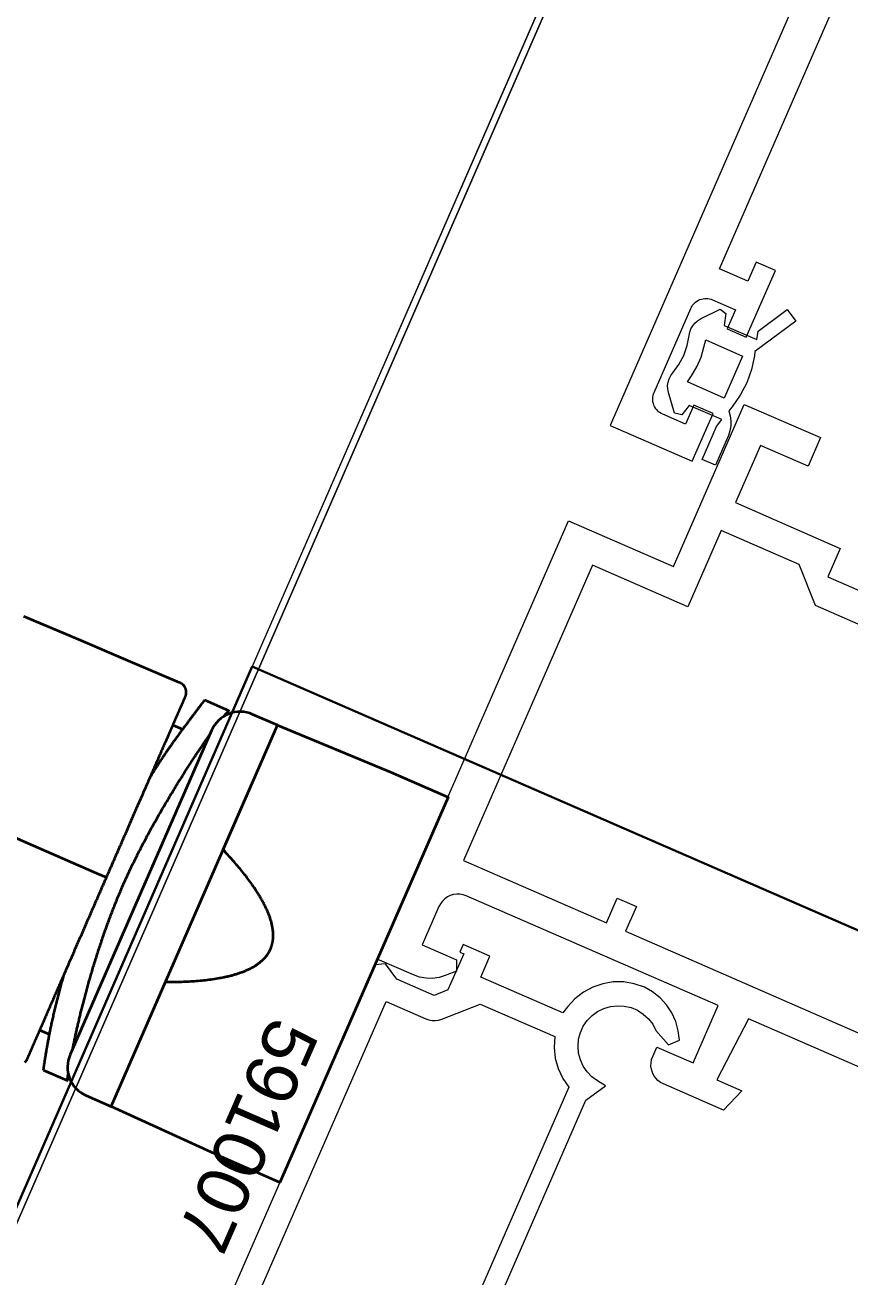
# Model space of a CAD drawing. Header units: millimetres. Extents: x -37281 to 954596, y -59787 to 956680.
# Drawn here: x 868788.5 to 868828.2, y -17242.3 to -17182.1 of the extents above; entities that cross this region are included whole.
import ezdxf

# ---------------------------------------------------------------- set-up
doc = ezdxf.new("R2010")
doc.units = ezdxf.units.MM
doc.header["$MEASUREMENT"] = 0
doc.linetypes.add('Dot & Dashed', pattern=[670.277762, 352.777767, -176.388884, 0, -141.111112])
for name, color, linetype, lineweight in [('0_Pen_No__2', 8, 'Continuous', 15), ('0_Pen_No__7', 7, 'Continuous', 35), ('0_Pen_No__9', 7, 'Continuous', 13), ('New_A-20-M_Roof_Pen_No__93', 8, 'Continuous', 13), ('New_A-25-M_Curtain_Wall_Pen_No__90', 8, 'Continuous', 20), ('New_A-25-M_Wall_Ext_Pen_No__87', 8, 'Continuous', 20), ('New_ArchiCAD Windows_Pen_No__3', 7, 'Continuous', 18)]:
    doc.layers.add(name, color=color, linetype=linetype, lineweight=lineweight)
for name, color, linetype in [('New_A-20-M_Roof', 7, 'Continuous'), ('New_A-25-M_Curtain_Wall', 7, 'Continuous'), ('New_A-25-M_Wall_Ext', 7, 'Continuous'), ('New_ArchiCAD Windows', 7, 'Continuous')]:
    doc.layers.add(name, color=color, linetype=linetype)
doc.layers.add('New_A-25-M_Curtain_Wall_Pen_No__69', color=7, linetype='Continuous', lineweight=20, true_color=0x606060)
doc.layers.add('New_ArchiCAD Windows_Pen_No__23', color=7, linetype='Continuous', lineweight=30, true_color=0x2a2a2a)
doc.styles.add('GENERATED_STYLE_3', font='')
doc.styles.get('GENERATED_STYLE_3').set_extended_font_data('Arial')

# ---------------------------------------------------------------- blocks, each defined once
blk = doc.blocks.new('Wall_243_2', base_point=(874395.096, -4631.295))
at = {"layer": 'New_A-25-M_Wall_Ext_Pen_No__87', "linetype": 'Continuous', "flags": 128}
blk.add_lwpolyline([(874303.431, -4591.325), (866444.974, -22613.267)], dxfattribs=at)
blk = doc.blocks.new('Wall_245_2', base_point=(874285.087, -4632.604))
at = {"layer": 'New_A-25-M_Wall_Ext_Pen_No__87', "linetype": 'Continuous', "flags": 128}
blk.add_lwpolyline([(866444.682, -22613.139), (869168.274, -16367.078)], dxfattribs=at)
blk = doc.blocks.new('Triple Window 19_2')
at = {"layer": 'New_ArchiCAD Windows_Pen_No__23', "linetype": 'Continuous'}
for p, q in [((662.5, -190), (662.5, 0)), ((662.5, 0), (725, 0))]:
    blk.add_line(p, q, dxfattribs=at)
at = {"layer": 'New_ArchiCAD Windows_Pen_No__3', "linetype": 'Continuous'}
blk.add_line((-182, 0), (662.5, 0), dxfattribs=at)
blk = doc.blocks.new('Wall_353_2', base_point=(874468.416, -4712.544))
at = {"layer": 'New_ArchiCAD Windows', "color": 251, "linetype": 'Continuous', "lineweight": 20, "true_color": 0x606060, "xscale": -1, "zscale": 1000, "rotation": 66.44041158399281}
blk.add_blockref('Triple Window 19_2', (869064.251, -16605.635), dxfattribs=at)
blk = doc.blocks.new('Morph_2_2', base_point=(864302.5, 0))
at = {"layer": 'New_A-20-M_Roof_Pen_No__93', "linetype": 'Continuous', "flags": 128}
blk.add_lwpolyline([(866367.031, -22792.012), (874315.322, -4564.059)], dxfattribs=at)
blk = doc.blocks.new('Beam_8_2', base_point=(874303.431, -4591.325))
at = {"layer": 'New_A-25-M_Curtain_Wall_Pen_No__69', "linetype": 'Dot & Dashed'}
blk.add_line((874303.431, -4591.325), (866444.972, -22613.266), dxfattribs=at)
at = {"layer": 'New_A-25-M_Curtain_Wall_Pen_No__90', "linetype": 'Continuous'}
blk.add_line((874303.431, -4591.325), (866444.972, -22613.266), dxfattribs=at)

msp = doc.modelspace()

# ---------------------------------------------------------------- linework, layer by layer
at = {"layer": '0_Pen_No__2', "linetype": 'Continuous', "flags": 128}
msp.add_lwpolyline([(868880.599, -17054.657), (868816.647, -17201.321), (868820.588, -17203.039), (868821.588, -17200.748), (868820.671, -17200.348), (868820.271, -17201.265), (868819.171, -17200.785, -0.414214), (868818.758, -17199.732), (868820.516, -17195.699, -0.414214), (868821.57, -17195.285), (868822.67, -17195.765), (868822.27, -17196.681), (868823.186, -17197.081), (868824.585, -17193.873), (868823.669, -17193.473), (868823.269, -17194.39), (868821.894, -17193.79), (868829.688, -17175.916, -0.414214)], format="xyb", dxfattribs=at)
for points in [[(868835.395, -17235.133), (868823.295, -17229.857), (868821.774, -17232.793), (868822.971, -17233.315), (868822.091, -17234.241), (868819.205, -17232.982), (868819.066, -17232.908), (868818.941, -17232.814), (868818.832, -17232.701), (868818.742, -17232.572), (868818.674, -17232.431), (868818.628, -17232.281), (868818.606, -17232.126), (868818.609, -17231.969), (868818.637, -17231.814), (868818.688, -17231.666), (868818.888, -17231.208), (868820.629, -17231.967), (868821.828, -17229.217), (868809.729, -17223.941), (868809.58, -17223.89), (868809.426, -17223.862), (868809.269, -17223.859), (868809.114, -17223.881), (868808.964, -17223.927), (868808.822, -17223.995), (868808.694, -17224.085), (868808.581, -17224.194), (868808.486, -17224.319), (868808.412, -17224.458), (868807.613, -17226.291), (868809.263, -17227.011), (868809.253, -17227.565), (868808.723, -17227.773), (868808.423, -17227.864), (868808.112, -17227.908), (868807.799, -17227.902), (868807.49, -17227.847), (868807.193, -17227.744), (868805.455, -17226.987), (868814.648, -17205.904), (868819.69, -17208.102), (868823.087, -17200.311), (868826.754, -17201.91), (868826.154, -17203.284), (868823.863, -17202.285)], [(868823.863, -17202.285), (868822.664, -17205.035), (868827.705, -17207.234), (868827.106, -17208.608)], [(868833.839, -17213.181), (868826.506, -17209.983), (868825.731, -17208.009), (868821.972, -17206.37), (868820.374, -17210.037), (868815.79, -17208.038), (868809.595, -17222.246), (868816.47, -17225.244), (868816.989, -17224.052), (868817.906, -17224.452), (868817.386, -17225.644), (868828.57, -17230.52)], [(868827.106, -17208.608), (868834.439, -17211.806)], [(868819.453, -17231.096), (868819.977, -17230.883), (868819.92, -17230.428), (868819.794, -17229.987), (868819.603, -17229.57), (868819.35, -17229.187), (868819.041, -17228.848), (868818.685, -17228.559), (868818.289, -17228.328), (868817.806, -17228.163), (868817.303, -17228.08), (868816.792, -17228.08), (868816.289, -17228.164), (868815.806, -17228.33), (868815.358, -17228.572), (868814.954, -17228.885), (868814.608, -17229.26), (868814.369, -17229.565), (868810.426, -17227.845), (868810.866, -17226.837), (868809.583, -17226.277), (868809.423, -17226.644), (868809.606, -17226.724), (868808.847, -17228.466), (868808.189, -17228.724), (868806.398, -17227.943), (868805.852, -17227.203), (868805.335, -17227.262), (868796.662, -17247.153)], [(868808.169, -17250.534), (868815.483, -17233.763), (868816.422, -17233.069), (868816.039, -17232.837), (868815.77, -17232.641), (868815.538, -17232.401), (868815.35, -17232.126), (868815.212, -17231.822), (868815.128, -17231.5), (868815.1, -17231.168), (868815.128, -17230.835), (868815.213, -17230.513), (868815.352, -17230.21), (868815.54, -17229.935), (868815.773, -17229.696), (868816.042, -17229.5), (868816.342, -17229.353), (868816.661, -17229.259), (868816.993, -17229.221), (868817.325, -17229.239), (868817.65, -17229.314), (868817.957, -17229.444), (868818.238, -17229.624), (868818.484, -17229.849), (868818.688, -17230.112), (868818.844, -17230.407), (868819.453, -17231.096)]]:
    msp.add_lwpolyline(points, dxfattribs=at)
msp.add_lwpolyline([(868807.133, -17250.41), (868798.241, -17246.533), (868805.876, -17229.025), (868807.785, -17229.857), (868807.933, -17229.908), (868808.088, -17229.936), (868808.245, -17229.939), (868808.4, -17229.917), (868808.55, -17229.871), (868810.402, -17229.144), (868813.985, -17230.706), (868813.95, -17231.226), (868814.003, -17231.744), (868814.142, -17232.246), (868814.364, -17232.718), (868814.661, -17233.145)], close=True, dxfattribs=at)
at = {"layer": '0_Pen_No__7', "linetype": 'Continuous', "flags": 128}
for points in [[(868788.517, -17231.939), (868788.531, -17231.926), (868788.544, -17231.913), (868788.557, -17231.899), (868788.57, -17231.885), (868788.582, -17231.87), (868788.593, -17231.855), (868788.604, -17231.839), (868788.614, -17231.823), (868788.623, -17231.806), (868788.632, -17231.79), (868788.641, -17231.772), (868788.648, -17231.756), (868788.652, -17231.747), (868788.656, -17231.737), (868788.66, -17231.727), (868788.665, -17231.717), (868788.669, -17231.707), (868788.674, -17231.696), (868788.678, -17231.686), (868788.683, -17231.676), (868788.688, -17231.665), (868788.692, -17231.655), (868788.696, -17231.646), (868788.7, -17231.635), (868788.705, -17231.625), (868788.71, -17231.614), (868788.715, -17231.602), (868788.72, -17231.59), (868788.724, -17231.581), (868788.728, -17231.572), (868788.732, -17231.562), (868788.737, -17231.552), (868788.741, -17231.542), (868788.746, -17231.532), (868788.75, -17231.521), (868788.755, -17231.51), (868788.76, -17231.499), (868788.765, -17231.488), (868788.77, -17231.477), (868788.775, -17231.465), (868788.78, -17231.453), (868788.785, -17231.441), (868788.791, -17231.428), (868788.796, -17231.415), (868788.802, -17231.402), (868788.808, -17231.389), (868788.814, -17231.376), (868788.82, -17231.362), (868788.824, -17231.353), (868788.828, -17231.343), (868788.832, -17231.334), (868788.836, -17231.324), (868788.84, -17231.315), (868788.844, -17231.305), (868788.849, -17231.295), (868788.853, -17231.285), (868788.858, -17231.275), (868788.862, -17231.265), (868788.866, -17231.255), (868788.871, -17231.244), (868788.876, -17231.234), (868788.88, -17231.223), (868788.885, -17231.212), (868788.89, -17231.202), (868788.894, -17231.191), (868788.899, -17231.18), (868788.904, -17231.169), (868788.909, -17231.157), (868788.914, -17231.146), (868788.919, -17231.135), (868788.924, -17231.123), (868788.929, -17231.111), (868788.934, -17231.1), (868788.939, -17231.088), (868788.944, -17231.076), (868788.95, -17231.064), (868788.955, -17231.052), (868788.96, -17231.039), (868788.966, -17231.026), (868788.972, -17231.013), (868788.978, -17230.999), (868788.985, -17230.984), (868788.991, -17230.969), (868788.998, -17230.953), (868789.005, -17230.937), (868789.012, -17230.92), (868789.02, -17230.902), (868789.028, -17230.884), (868789.032, -17230.875), (868789.036, -17230.866), (868789.04, -17230.856), (868789.044, -17230.847), (868789.049, -17230.837), (868789.053, -17230.827), (868789.057, -17230.817), (868789.062, -17230.807), (868789.066, -17230.796), (868789.071, -17230.786), (868789.076, -17230.775), (868789.08, -17230.764), (868789.085, -17230.754), (868789.09, -17230.742), (868789.095, -17230.731), (868789.1, -17230.72), (868789.105, -17230.708), (868789.11, -17230.697), (868789.115, -17230.685), (868789.12, -17230.673), (868789.125, -17230.661), (868789.131, -17230.649), (868789.136, -17230.636), (868789.142, -17230.624), (868789.147, -17230.611), (868789.153, -17230.598), (868789.158, -17230.585), (868789.164, -17230.572), (868789.17, -17230.559), (868789.176, -17230.545), (868789.182, -17230.531), (868789.188, -17230.518), (868789.194, -17230.504), (868789.2, -17230.49), (868789.206, -17230.475), (868789.213, -17230.461), (868789.219, -17230.446), (868789.225, -17230.432), (868789.232, -17230.417), (868789.238, -17230.402), (868789.245, -17230.387), (868789.252, -17230.371), (868789.258, -17230.356), (868789.265, -17230.34), (868789.272, -17230.324), (868789.279, -17230.308), (868789.286, -17230.292), (868789.293, -17230.276), (868789.3, -17230.26), (868789.307, -17230.243), (868789.315, -17230.227), (868789.322, -17230.21), (868789.329, -17230.193), (868789.337, -17230.176), (868789.344, -17230.159), (868789.352, -17230.141), (868789.36, -17230.124), (868789.367, -17230.106), (868789.375, -17230.088), (868789.383, -17230.07), (868789.391, -17230.052), (868789.399, -17230.034), (868789.407, -17230.016), (868789.415, -17229.997), (868789.423, -17229.978), (868789.431, -17229.96), (868789.439, -17229.941), (868789.448, -17229.922), (868789.456, -17229.902), (868789.465, -17229.883), (868789.473, -17229.864), (868789.482, -17229.844), (868789.49, -17229.824), (868789.499, -17229.804), (868789.508, -17229.784), (868789.516, -17229.764), (868789.525, -17229.744), (868789.534, -17229.723), (868789.543, -17229.702), (868789.552, -17229.682), (868789.561, -17229.661), (868789.571, -17229.64), (868789.58, -17229.618), (868789.589, -17229.597), (868789.599, -17229.576), (868789.608, -17229.554), (868789.618, -17229.532), (868789.627, -17229.51), (868789.637, -17229.488), (868789.647, -17229.466), (868789.656, -17229.443), (868789.666, -17229.421), (868789.676, -17229.398), (868789.686, -17229.375), (868789.696, -17229.352), (868789.706, -17229.329), (868789.716, -17229.306), (868789.727, -17229.282), (868789.737, -17229.259), (868789.747, -17229.235), (868789.758, -17229.211), (868789.768, -17229.187), (868789.779, -17229.162), (868789.789, -17229.138), (868789.8, -17229.114), (868789.811, -17229.089), (868789.822, -17229.064), (868789.833, -17229.039), (868789.844, -17229.014), (868789.855, -17228.988), (868789.866, -17228.963), (868789.877, -17228.937), (868789.888, -17228.912), (868789.9, -17228.886), (868789.911, -17228.859), (868789.922, -17228.833), (868789.934, -17228.807), (868789.946, -17228.78), (868789.957, -17228.753), (868789.969, -17228.726), (868789.981, -17228.7), (868789.992, -17228.672), (868790.004, -17228.645), (868790.016, -17228.618), (868790.028, -17228.59), (868790.04, -17228.563), (868790.052, -17228.535), (868790.064, -17228.507), (868790.077, -17228.479), (868790.089, -17228.451), (868790.101, -17228.423), (868790.114, -17228.395), (868790.126, -17228.366), (868790.138, -17228.337), (868790.151, -17228.309), (868790.164, -17228.28), (868790.176, -17228.251), (868790.189, -17228.222), (868790.202, -17228.193), (868790.214, -17228.163), (868790.227, -17228.134), (868790.24, -17228.104), (868790.253, -17228.074), (868790.266, -17228.044), (868790.279, -17228.014), (868790.292, -17227.984), (868790.306, -17227.954), (868790.319, -17227.924), (868790.332, -17227.893), (868790.346, -17227.863), (868790.359, -17227.832), (868790.372, -17227.801), (868790.386, -17227.77), (868790.4, -17227.739), (868790.413, -17227.708), (868790.427, -17227.676), (868790.441, -17227.645), (868790.454, -17227.613), (868790.468, -17227.581), (868790.482, -17227.549), (868790.496, -17227.517), (868790.51, -17227.485), (868790.524, -17227.453), (868790.538, -17227.42), (868790.553, -17227.388), (868790.567, -17227.355), (868790.581, -17227.322), (868790.596, -17227.289), (868790.61, -17227.256), (868790.625, -17227.223), (868790.639, -17227.189), (868790.654, -17227.156), (868790.668, -17227.122), (868790.683, -17227.088), (868790.698, -17227.055), (868790.713, -17227.02), (868790.728, -17226.986), (868790.743, -17226.952), (868790.758, -17226.917), (868790.773, -17226.883), (868790.788, -17226.848), (868790.803, -17226.813), (868790.818, -17226.778), (868790.834, -17226.743), (868790.849, -17226.708), (868790.865, -17226.672), (868790.88, -17226.637), (868790.896, -17226.601), (868790.911, -17226.565), (868790.927, -17226.529), (868790.943, -17226.493), (868790.959, -17226.457), (868790.975, -17226.42), (868790.99, -17226.384), (868791.006, -17226.347), (868791.022, -17226.311), (868791.038, -17226.274), (868791.054, -17226.237), (868791.07, -17226.201), (868791.086, -17226.164), (868791.102, -17226.127), (868791.119, -17226.09), (868791.135, -17226.053), (868791.151, -17226.016), (868791.167, -17225.978), (868791.183, -17225.941), (868791.2, -17225.904), (868791.216, -17225.866), (868791.232, -17225.829), (868791.249, -17225.791), (868791.265, -17225.753), (868791.282, -17225.716), (868791.298, -17225.678), (868791.315, -17225.64), (868791.331, -17225.602), (868791.348, -17225.564), (868791.365, -17225.526), (868791.381, -17225.487), (868791.398, -17225.449), (868791.415, -17225.411), (868791.431, -17225.372), (868791.448, -17225.334), (868791.465, -17225.295), (868791.482, -17225.257), (868791.499, -17225.218), (868791.516, -17225.179), (868791.533, -17225.14), (868791.55, -17225.101), (868791.567, -17225.062), (868791.584, -17225.023), (868791.601, -17224.984), (868791.618, -17224.944), (868791.635, -17224.905), (868791.652, -17224.866), (868791.67, -17224.826), (868791.687, -17224.786), (868791.704, -17224.747), (868791.722, -17224.707), (868791.739, -17224.667), (868791.756, -17224.627), (868791.774, -17224.587), (868791.791, -17224.547), (868791.809, -17224.507), (868791.826, -17224.467), (868791.844, -17224.426), (868791.862, -17224.386), (868791.879, -17224.346), (868791.897, -17224.305), (868791.915, -17224.264), (868791.932, -17224.224), (868791.95, -17224.183), (868791.968, -17224.142), (868791.986, -17224.101), (868792.004, -17224.06), (868792.022, -17224.019), (868792.04, -17223.978), (868792.058, -17223.936), (868792.076, -17223.895), (868792.094, -17223.854), (868792.112, -17223.812), (868792.13, -17223.771), (868792.148, -17223.729), (868792.166, -17223.687), (868792.184, -17223.645), (868792.203, -17223.604), (868792.221, -17223.562), (868792.239, -17223.52), (868792.257, -17223.478), (868792.275, -17223.437), (868792.294, -17223.395), (868792.312, -17223.353), (868792.33, -17223.311), (868792.348, -17223.269), (868792.367, -17223.228), (868792.385, -17223.186), (868792.403, -17223.144), (868792.421, -17223.102), (868792.44, -17223.06), (868792.458, -17223.018), (868792.476, -17222.976), (868792.495, -17222.934), (868792.513, -17222.892), (868792.531, -17222.851), (868792.549, -17222.809), (868792.567, -17222.767), (868792.586, -17222.725), (868792.604, -17222.683), (868792.622, -17222.642), (868792.64, -17222.6), (868792.659, -17222.558), (868792.677, -17222.516), (868792.695, -17222.475), (868792.713, -17222.433), (868792.731, -17222.391), (868792.75, -17222.35), (868792.768, -17222.308), (868792.786, -17222.266), (868792.804, -17222.225), (868792.822, -17222.184), (868792.84, -17222.142), (868792.858, -17222.101), (868792.876, -17222.06), (868792.894, -17222.019), (868792.912, -17221.978), (868792.929, -17221.937), (868792.947, -17221.896), (868792.965, -17221.856), (868792.983, -17221.815), (868793, -17221.774), (868793.018, -17221.734), (868793.036, -17221.694), (868793.053, -17221.653), (868793.071, -17221.613), (868793.088, -17221.573), (868793.106, -17221.533), (868793.123, -17221.493), (868793.14, -17221.453), (868793.158, -17221.413), (868793.175, -17221.373), (868793.193, -17221.334), (868793.21, -17221.294), (868793.227, -17221.255), (868793.244, -17221.215), (868793.261, -17221.176), (868793.279, -17221.136), (868793.296, -17221.097), (868793.313, -17221.058), (868793.33, -17221.019), (868793.347, -17220.98), (868793.364, -17220.941), (868793.381, -17220.902), (868793.398, -17220.864), (868793.414, -17220.825), (868793.431, -17220.786), (868793.448, -17220.748), (868793.465, -17220.709), (868793.482, -17220.671), (868793.498, -17220.633), (868793.515, -17220.594), (868793.532, -17220.556), (868793.548, -17220.518), (868793.565, -17220.48), (868793.581, -17220.442), (868793.598, -17220.404), (868793.614, -17220.367), (868793.631, -17220.329), (868793.647, -17220.291), (868793.663, -17220.254), (868793.68, -17220.216), (868793.696, -17220.179), (868793.712, -17220.142), (868793.729, -17220.104), (868793.745, -17220.067), (868793.761, -17220.03), (868793.777, -17219.993), (868793.793, -17219.956), (868793.809, -17219.919), (868793.825, -17219.883), (868793.841, -17219.846), (868793.857, -17219.809), (868793.873, -17219.773), (868793.889, -17219.736), (868793.905, -17219.7), (868793.921, -17219.663), (868793.937, -17219.627), (868793.952, -17219.591), (868793.968, -17219.555), (868793.984, -17219.519), (868793.999, -17219.483), (868794.015, -17219.448), (868794.03, -17219.412), (868794.046, -17219.377), (868794.061, -17219.342), (868794.076, -17219.307), (868794.092, -17219.272), (868794.107, -17219.237), (868794.122, -17219.203), (868794.137, -17219.168), (868794.152, -17219.134), (868794.167, -17219.1), (868794.182, -17219.066), (868794.196, -17219.032), (868794.211, -17218.998), (868794.226, -17218.964), (868794.24, -17218.931), (868794.255, -17218.897), (868794.269, -17218.864), (868794.284, -17218.831), (868794.298, -17218.798), (868794.313, -17218.765), (868794.327, -17218.732), (868794.341, -17218.7), (868794.355, -17218.667), (868794.369, -17218.635), (868794.383, -17218.603), (868794.397, -17218.571), (868794.411, -17218.539), (868794.425, -17218.507), (868794.439, -17218.475), (868794.453, -17218.444), (868794.466, -17218.413), (868794.48, -17218.381), (868794.493, -17218.35), (868794.507, -17218.319), (868794.52, -17218.288), (868794.534, -17218.257), (868794.547, -17218.227), (868794.561, -17218.196), (868794.574, -17218.166), (868794.587, -17218.136), (868794.6, -17218.106), (868794.613, -17218.076), (868794.626, -17218.046), (868794.639, -17218.016), (868794.652, -17217.986), (868794.665, -17217.957), (868794.678, -17217.928), (868794.691, -17217.898), (868794.703, -17217.869), (868794.716, -17217.84), (868794.728, -17217.811), (868794.741, -17217.783), (868794.753, -17217.754), (868794.766, -17217.726), (868794.778, -17217.697), (868794.791, -17217.669), (868794.803, -17217.641), (868794.815, -17217.613), (868794.827, -17217.585), (868794.839, -17217.557), (868794.851, -17217.53), (868794.863, -17217.502), (868794.875, -17217.475), (868794.887, -17217.448), (868794.899, -17217.421), (868794.911, -17217.394), (868794.922, -17217.367), (868794.934, -17217.34), (868794.946, -17217.313), (868794.957, -17217.287), (868794.969, -17217.261), (868794.98, -17217.235), (868794.991, -17217.209), (868795.003, -17217.183), (868795.014, -17217.157), (868795.025, -17217.132), (868795.036, -17217.106), (868795.047, -17217.081), (868795.058, -17217.056), (868795.069, -17217.031), (868795.079, -17217.007), (868795.09, -17216.982), (868795.101, -17216.958), (868795.111, -17216.933), (868795.122, -17216.909), (868795.132, -17216.885), (868795.143, -17216.862), (868795.153, -17216.838), (868795.163, -17216.814), (868795.173, -17216.791), (868795.183, -17216.768), (868795.193, -17216.745), (868795.203, -17216.722), (868795.213, -17216.699), (868795.223, -17216.677), (868795.233, -17216.654), (868795.243, -17216.632), (868795.252, -17216.61), (868795.262, -17216.588), (868795.271, -17216.566), (868795.281, -17216.545), (868795.29, -17216.523), (868795.3, -17216.502), (868795.309, -17216.48), (868795.318, -17216.459), (868795.327, -17216.438), (868795.336, -17216.418), (868795.345, -17216.397), (868795.354, -17216.376), (868795.363, -17216.356), (868795.372, -17216.336), (868795.381, -17216.316), (868795.389, -17216.296), (868795.398, -17216.276), (868795.406, -17216.256), (868795.415, -17216.237), (868795.423, -17216.218), (868795.432, -17216.198), (868795.44, -17216.179), (868795.448, -17216.16), (868795.457, -17216.142), (868795.465, -17216.123), (868795.473, -17216.104), (868795.481, -17216.086), (868795.489, -17216.068), (868795.497, -17216.05), (868795.504, -17216.032), (868795.512, -17216.014), (868795.52, -17215.996), (868795.527, -17215.979), (868795.535, -17215.962), (868795.543, -17215.944), (868795.55, -17215.927), (868795.557, -17215.91), (868795.565, -17215.893), (868795.572, -17215.877), (868795.579, -17215.86), (868795.586, -17215.844), (868795.593, -17215.828), (868795.6, -17215.812), (868795.607, -17215.796), (868795.614, -17215.78), (868795.621, -17215.764), (868795.628, -17215.749), (868795.635, -17215.733), (868795.641, -17215.718), (868795.648, -17215.703), (868795.654, -17215.688), (868795.661, -17215.674), (868795.667, -17215.659), (868795.673, -17215.645), (868795.679, -17215.63), (868795.686, -17215.616), (868795.692, -17215.602), (868795.698, -17215.589), (868795.704, -17215.575), (868795.709, -17215.561), (868795.715, -17215.548), (868795.721, -17215.535), (868795.727, -17215.522), (868795.732, -17215.509), (868795.738, -17215.496), (868795.743, -17215.484), (868795.749, -17215.472), (868795.754, -17215.459), (868795.759, -17215.447), (868795.765, -17215.435), (868795.77, -17215.423), (868795.775, -17215.412), (868795.78, -17215.4), (868795.785, -17215.389), (868795.79, -17215.378), (868795.794, -17215.367), (868795.799, -17215.356), (868795.804, -17215.345), (868795.809, -17215.334), (868795.813, -17215.324), (868795.818, -17215.313), (868795.822, -17215.303), (868795.827, -17215.293), (868795.831, -17215.283), (868795.835, -17215.273), (868795.839, -17215.264), (868795.843, -17215.254), (868795.848, -17215.245), (868795.855, -17215.227), (868795.863, -17215.209), (868795.871, -17215.192), (868795.878, -17215.175), (868795.885, -17215.159), (868795.892, -17215.144), (868795.898, -17215.129), (868795.904, -17215.114), (868795.91, -17215.101), (868795.916, -17215.087), (868795.922, -17215.075), (868795.927, -17215.062), (868795.932, -17215.05), (868795.938, -17215.038), (868795.943, -17215.026), (868795.948, -17215.014), (868795.953, -17215.003), (868795.958, -17214.991), (868795.963, -17214.98), (868795.968, -17214.968), (868795.973, -17214.957), (868795.978, -17214.946), (868795.983, -17214.935), (868795.987, -17214.924), (868795.992, -17214.913), (868795.997, -17214.902), (868796.002, -17214.892), (868796.006, -17214.881), (868796.011, -17214.871), (868796.015, -17214.86), (868796.02, -17214.85), (868796.024, -17214.84), (868796.028, -17214.83), (868796.033, -17214.82), (868796.037, -17214.81), (868796.041, -17214.8), (868796.046, -17214.791), (868796.05, -17214.781), (868796.054, -17214.772), (868796.058, -17214.763), (868796.064, -17214.749), (868796.07, -17214.735), (868796.075, -17214.722), (868796.081, -17214.709), (868796.087, -17214.696), (868796.092, -17214.684), (868796.098, -17214.671), (868796.103, -17214.659), (868796.108, -17214.647), (868796.113, -17214.636), (868796.118, -17214.624), (868796.123, -17214.613), (868796.128, -17214.602), (868796.132, -17214.592), (868796.137, -17214.581), (868796.141, -17214.571), (868796.146, -17214.561), (868796.15, -17214.551), (868796.154, -17214.542), (868796.158, -17214.533), (868796.163, -17214.521), (868796.168, -17214.509), (868796.173, -17214.498), (868796.178, -17214.487), (868796.182, -17214.477), (868796.187, -17214.467), (868796.191, -17214.458), (868796.196, -17214.447), (868796.2, -17214.436), (868796.205, -17214.426), (868796.209, -17214.415), (868796.214, -17214.405), (868796.218, -17214.394), (868796.222, -17214.385), (868796.227, -17214.375), (868796.231, -17214.366), (868796.235, -17214.356), (868796.239, -17214.346), (868796.243, -17214.336), (868796.247, -17214.325), (868796.251, -17214.315), (868796.254, -17214.304), (868796.257, -17214.294), (868796.26, -17214.283), (868796.263, -17214.272), (868796.266, -17214.261), (868796.268, -17214.25), (868796.27, -17214.239), (868796.271, -17214.228), (868796.273, -17214.217), (868796.274, -17214.206), (868796.275, -17214.195), (868796.276, -17214.184), (868796.276, -17214.173), (868796.277, -17214.162), (868796.277, -17214.151), (868796.276, -17214.139), (868796.276, -17214.128), (868796.275, -17214.117), (868796.274, -17214.106), (868796.273, -17214.095), (868796.271, -17214.084), (868796.27, -17214.073), (868796.268, -17214.062), (868796.265, -17214.051), (868796.263, -17214.04), (868796.26, -17214.03), (868796.257, -17214.019), (868796.254, -17214.008), (868796.251, -17213.998), (868796.247, -17213.987), (868796.243, -17213.977), (868796.239, -17213.966), (868796.235, -17213.956), (868796.23, -17213.946), (868796.225, -17213.936), (868796.22, -17213.926), (868796.215, -17213.916), (868796.21, -17213.906), (868796.204, -17213.897), (868796.198, -17213.887), (868796.192, -17213.878), (868796.186, -17213.869), (868796.179, -17213.86), (868796.173, -17213.851), (868796.166, -17213.842), (868796.159, -17213.834), (868796.151, -17213.825), (868796.144, -17213.817), (868796.136, -17213.809), (868796.128, -17213.801), (868796.12, -17213.793), (868796.112, -17213.786), (868796.104, -17213.778), (868796.096, -17213.771), (868796.087, -17213.764), (868796.078, -17213.757), (868796.069, -17213.751), (868796.06, -17213.744), (868796.051, -17213.738), (868796.041, -17213.732), (868796.032, -17213.726), (868796.022, -17213.721), (868796.012, -17213.715), (868796.002, -17213.71), (868795.992, -17213.705), (868795.982, -17213.701), (868795.972, -17213.696), (868793.476, -17212.635), (868790.977, -17211.572), (868788.476, -17210.507)], [(868797.146, -17214.538), (868797.139, -17214.549), (868797.132, -17214.558), (868797.123, -17214.569), (868797.112, -17214.582), (868797.1, -17214.597), (868797.094, -17214.605), (868797.087, -17214.613), (868797.08, -17214.623), (868797.072, -17214.632), (868797.064, -17214.642), (868797.056, -17214.653), (868797.047, -17214.664), (868797.038, -17214.676), (868797.029, -17214.688), (868797.02, -17214.7), (868797.01, -17214.713), (868797, -17214.727), (868796.989, -17214.74), (868796.979, -17214.755), (868796.968, -17214.769), (868796.956, -17214.785), (868796.945, -17214.8), (868796.933, -17214.816), (868796.92, -17214.833), (868796.908, -17214.85), (868796.895, -17214.867), (868796.882, -17214.885), (868796.869, -17214.903), (868796.855, -17214.921), (868796.841, -17214.94), (868796.827, -17214.959), (868796.812, -17214.979), (868796.797, -17214.999), (868796.782, -17215.02), (868796.766, -17215.04), (868796.751, -17215.061), (868796.735, -17215.083), (868796.718, -17215.105), (868796.702, -17215.127), (868796.685, -17215.15), (868796.668, -17215.172), (868796.651, -17215.196), (868796.633, -17215.219), (868796.615, -17215.243), (868796.597, -17215.268), (868796.578, -17215.292), (868796.559, -17215.317), (868796.54, -17215.343), (868796.521, -17215.368), (868796.501, -17215.395), (868796.481, -17215.421), (868796.461, -17215.448), (868796.441, -17215.475), (868796.42, -17215.502), (868796.399, -17215.53), (868796.378, -17215.559), (868796.355, -17215.588), (868796.333, -17215.618), (868796.31, -17215.649), (868796.286, -17215.68), (868796.262, -17215.712), (868796.237, -17215.745), (868796.212, -17215.779), (868796.186, -17215.813), (868796.16, -17215.848), (868796.133, -17215.884), (868796.106, -17215.921), (868796.078, -17215.958), (868796.05, -17215.997), (868796.021, -17216.036), (868795.992, -17216.076), (868795.962, -17216.116), (868795.931, -17216.158), (868795.9, -17216.2), (868795.869, -17216.244), (868795.837, -17216.288), (868795.804, -17216.333), (868795.771, -17216.379), (868795.737, -17216.426), (868795.703, -17216.474), (868795.669, -17216.523), (868795.633, -17216.573), (868795.598, -17216.623), (868795.561, -17216.675), (868795.525, -17216.728), (868795.487, -17216.781), (868795.449, -17216.836), (868795.411, -17216.892), (868795.372, -17216.949), (868795.332, -17217.006), (868795.292, -17217.065), (868795.252, -17217.125), (868795.211, -17217.186), (868795.169, -17217.248), (868795.127, -17217.311), (868795.085, -17217.374), (868795.043, -17217.438), (868795.001, -17217.503), (868794.958, -17217.568), (868794.915, -17217.634), (868794.872, -17217.7), (868794.829, -17217.767), (868794.786, -17217.835), (868794.742, -17217.903), (868794.699, -17217.972), (868794.655, -17218.042), (868794.611, -17218.112), (868794.566, -17218.183)], [(868798.076, -17215.31), (868798.083, -17215.302), (868798.089, -17215.294), (868798.096, -17215.286), (868798.102, -17215.278), (868798.115, -17215.262), (868798.128, -17215.247), (868798.14, -17215.233), (868798.151, -17215.219), (868798.163, -17215.205), (868798.174, -17215.192), (868798.185, -17215.18), (868798.195, -17215.168), (868798.205, -17215.156), (868798.214, -17215.145), (868798.224, -17215.135), (868798.233, -17215.125), (868798.241, -17215.116), (868798.249, -17215.107), (868798.257, -17215.098), (868798.264, -17215.091), (868798.275, -17215.08), (868798.284, -17215.07), (868798.292, -17215.063), (868798.3, -17215.055), (868798.308, -17215.047), (868798.315, -17215.04), (868797.161, -17214.536)], [(868795.637, -17215.727), (868796.101, -17215.929)], [(868792.44, -17223.06), (868791.981, -17222.86), (868776.857, -17216.265)], [(868790.828, -17231.259), (868790.837, -17231.217), (868790.845, -17231.175), (868790.854, -17231.133), (868790.862, -17231.09), (868790.871, -17231.046), (868790.88, -17231.002), (868790.889, -17230.958), (868790.899, -17230.913), (868790.908, -17230.868), (868790.918, -17230.822), (868790.928, -17230.775), (868790.938, -17230.729), (868790.948, -17230.681), (868790.958, -17230.634), (868790.969, -17230.586), (868790.979, -17230.537), (868790.99, -17230.488), (868791.001, -17230.439), (868791.012, -17230.389), (868791.023, -17230.338), (868791.035, -17230.288), (868791.046, -17230.237), (868791.058, -17230.185), (868791.07, -17230.133), (868791.082, -17230.08), (868791.095, -17230.027), (868791.107, -17229.974), (868791.12, -17229.92), (868791.133, -17229.866), (868791.146, -17229.812), (868791.159, -17229.757), (868791.172, -17229.701), (868791.186, -17229.645), (868791.199, -17229.589), (868791.213, -17229.533), (868791.227, -17229.476), (868791.241, -17229.419), (868791.256, -17229.361), (868791.27, -17229.303), (868791.285, -17229.244), (868791.3, -17229.186), (868791.315, -17229.127), (868791.33, -17229.067), (868791.346, -17229.008), (868791.361, -17228.948), (868791.377, -17228.887), (868791.393, -17228.827), (868791.409, -17228.766), (868791.425, -17228.704), (868791.442, -17228.643), (868791.458, -17228.581), (868791.475, -17228.519), (868791.492, -17228.456), (868791.509, -17228.393), (868791.527, -17228.33), (868791.544, -17228.267), (868791.562, -17228.203), (868791.58, -17228.139), (868791.598, -17228.075), (868791.616, -17228.011), (868791.635, -17227.946), (868791.653, -17227.882), (868791.672, -17227.817), (868791.691, -17227.751), (868791.71, -17227.686), (868791.729, -17227.62), (868791.749, -17227.554), (868791.769, -17227.488), (868791.788, -17227.422), (868791.808, -17227.355), (868791.829, -17227.288), (868791.849, -17227.221), (868791.87, -17227.154), (868791.89, -17227.087), (868791.911, -17227.019), (868791.932, -17226.952), (868791.954, -17226.884), (868791.975, -17226.816), (868791.997, -17226.748), (868792.019, -17226.679), (868792.041, -17226.611), (868792.063, -17226.542), (868792.085, -17226.474), (868792.108, -17226.405), (868792.131, -17226.336), (868792.154, -17226.267), (868792.177, -17226.197), (868792.2, -17226.128), (868792.224, -17226.058), (868792.247, -17225.989), (868792.271, -17225.919), (868792.295, -17225.849), (868792.32, -17225.779), (868792.344, -17225.709), (868792.369, -17225.639), (868792.394, -17225.569), (868792.419, -17225.498), (868792.444, -17225.428), (868792.47, -17225.357), (868792.495, -17225.287), (868792.521, -17225.216), (868792.547, -17225.145), (868792.573, -17225.075), (868792.6, -17225.004), (868792.626, -17224.933), (868792.653, -17224.862), (868792.68, -17224.791), (868792.707, -17224.72), (868792.735, -17224.649), (868792.762, -17224.578), (868792.79, -17224.507), (868792.818, -17224.437), (868792.847, -17224.366), (868792.875, -17224.295), (868792.904, -17224.224), (868792.932, -17224.153), (868792.961, -17224.082), (868792.991, -17224.011), (868793.02, -17223.94), (868793.05, -17223.869), (868793.079, -17223.799), (868793.109, -17223.728), (868793.139, -17223.657), (868793.17, -17223.587), (868793.2, -17223.516), (868793.231, -17223.446), (868793.262, -17223.375), (868793.293, -17223.305), (868793.325, -17223.235), (868793.356, -17223.165), (868793.388, -17223.095), (868793.42, -17223.025), (868793.452, -17222.955), (868793.484, -17222.886), (868793.517, -17222.816), (868793.549, -17222.747), (868793.582, -17222.678), (868793.615, -17222.609), (868793.648, -17222.54), (868793.681, -17222.471), (868793.714, -17222.402), (868793.747, -17222.333), (868793.781, -17222.265), (868793.815, -17222.197), (868793.848, -17222.129), (868793.882, -17222.061), (868793.916, -17221.993), (868793.95, -17221.925), (868793.984, -17221.858), (868794.019, -17221.791), (868794.053, -17221.723), (868794.087, -17221.656), (868794.122, -17221.59), (868794.156, -17221.523), (868794.191, -17221.457), (868794.226, -17221.39), (868794.261, -17221.324), (868794.296, -17221.258), (868794.33, -17221.193), (868794.365, -17221.127), (868794.4, -17221.062), (868794.436, -17220.997), (868794.471, -17220.932), (868794.506, -17220.867), (868794.541, -17220.803), (868794.576, -17220.739), (868794.611, -17220.675), (868794.647, -17220.611), (868794.682, -17220.547), (868794.717, -17220.484), (868794.752, -17220.421), (868794.788, -17220.358), (868794.823, -17220.295), (868794.858, -17220.233), (868794.893, -17220.171), (868794.929, -17220.109), (868794.964, -17220.047), (868794.999, -17219.986), (868795.034, -17219.925), (868795.069, -17219.864), (868795.104, -17219.803), (868795.139, -17219.743), (868795.174, -17219.683), (868795.209, -17219.623), (868795.244, -17219.563), (868795.279, -17219.504), (868795.314, -17219.445), (868795.349, -17219.386), (868795.383, -17219.328), (868795.418, -17219.27), (868795.453, -17219.212), (868795.487, -17219.155), (868795.521, -17219.097), (868795.556, -17219.04), (868795.59, -17218.984), (868795.624, -17218.928), (868795.658, -17218.872), (868795.692, -17218.816), (868795.725, -17218.761), (868795.759, -17218.706), (868795.792, -17218.652), (868795.825, -17218.597), (868795.859, -17218.544), (868795.892, -17218.49), (868795.924, -17218.437), (868795.957, -17218.385), (868795.99, -17218.332), (868796.022, -17218.28), (868796.054, -17218.229), (868796.086, -17218.177), (868796.118, -17218.127), (868796.15, -17218.076), (868796.182, -17218.026), (868796.213, -17217.976), (868796.244, -17217.927), (868796.275, -17217.878), (868796.306, -17217.829), (868796.337, -17217.781), (868796.368, -17217.733), (868796.398, -17217.686), (868796.429, -17217.639), (868796.459, -17217.592), (868796.489, -17217.545), (868796.519, -17217.499), (868796.549, -17217.454), (868796.578, -17217.409), (868796.607, -17217.364), (868796.637, -17217.319), (868796.666, -17217.275), (868796.695, -17217.232), (868796.723, -17217.188), (868796.752, -17217.145), (868796.78, -17217.103), (868796.808, -17217.061), (868796.836, -17217.019), (868796.864, -17216.977), (868796.892, -17216.936), (868796.919, -17216.896), (868796.946, -17216.855), (868796.974, -17216.816), (868797.001, -17216.776), (868797.027, -17216.737), (868797.054, -17216.698), (868797.08, -17216.66), (868797.106, -17216.622), (868797.132, -17216.585), (868797.158, -17216.548), (868797.184, -17216.511), (868797.209, -17216.475), (868797.234, -17216.439), (868797.259, -17216.404), (868797.284, -17216.369), (868797.308, -17216.334), (868797.333, -17216.3), (868797.356, -17216.266), (868797.38, -17216.233)], [(868797.243, -17216.427), (868797.287, -17216.446)], [(868790.356, -17227.84), (868790.338, -17227.903), (868790.321, -17227.965), (868790.304, -17228.028), (868790.286, -17228.091), (868790.269, -17228.154), (868790.252, -17228.217), (868790.235, -17228.28), (868790.218, -17228.343), (868790.201, -17228.407), (868790.184, -17228.47), (868790.167, -17228.534), (868790.15, -17228.597), (868790.133, -17228.661), (868790.117, -17228.725), (868790.101, -17228.789), (868790.084, -17228.852), (868790.068, -17228.916), (868790.052, -17228.98), (868790.036, -17229.043), (868790.02, -17229.107), (868790.005, -17229.17), (868789.989, -17229.233), (868789.974, -17229.297), (868789.959, -17229.36), (868789.944, -17229.423), (868789.929, -17229.485), (868789.914, -17229.548), (868789.899, -17229.611), (868789.885, -17229.673), (868789.871, -17229.735), (868789.857, -17229.797), (868789.843, -17229.858), (868789.83, -17229.919), (868789.816, -17229.98), (868789.803, -17230.04), (868789.79, -17230.1), (868789.778, -17230.158), (868789.766, -17230.216), (868789.754, -17230.274), (868789.742, -17230.33), (868789.73, -17230.386), (868789.719, -17230.441), (868789.708, -17230.496), (868789.697, -17230.55), (868789.687, -17230.603), (868789.676, -17230.655), (868789.666, -17230.707), (868789.656, -17230.758), (868789.647, -17230.808), (868789.637, -17230.857), (868789.628, -17230.906), (868789.619, -17230.954), (868789.61, -17231.001), (868789.602, -17231.048), (868789.594, -17231.094), (868789.585, -17231.138), (868789.578, -17231.183), (868789.57, -17231.226), (868789.562, -17231.269), (868789.555, -17231.31), (868789.548, -17231.352), (868789.541, -17231.392), (868789.534, -17231.431), (868789.528, -17231.47), (868789.522, -17231.508), (868789.515, -17231.545), (868789.509, -17231.581), (868789.504, -17231.617), (868789.498, -17231.651), (868789.493, -17231.685), (868789.487, -17231.718), (868789.482, -17231.75), (868789.477, -17231.781), (868789.472, -17231.812), (868789.468, -17231.841), (868789.463, -17231.87), (868789.459, -17231.898), (868789.455, -17231.925), (868789.451, -17231.951), (868789.447, -17231.976), (868789.443, -17232), (868789.44, -17232.024), (868789.436, -17232.047), (868789.433, -17232.068), (868789.43, -17232.089), (868789.427, -17232.109), (868789.424, -17232.128), (868789.421, -17232.146), (868789.419, -17232.164), (868789.417, -17232.18), (868789.415, -17232.196), (868789.413, -17232.21), (868789.411, -17232.224), (868789.409, -17232.237), (868789.407, -17232.248), (868789.406, -17232.259), (868789.403, -17232.278), (868789.401, -17232.293), (868789.398, -17232.304), (868789.398, -17232.316)], [(868789.242, -17230.393), (868789.69, -17230.588)], [(868790.86, -17231.099), (868790.892, -17231.113)], [(868789.406, -17232.319), (868790.561, -17232.823), (868790.562, -17232.809), (868790.563, -17232.799), (868790.564, -17232.788), (868790.565, -17232.778), (868790.567, -17232.765), (868790.568, -17232.755), (868790.569, -17232.743), (868790.571, -17232.73), (868790.573, -17232.715), (868790.575, -17232.699), (868790.578, -17232.68), (868790.579, -17232.67), (868790.58, -17232.66), (868790.582, -17232.649), (868790.584, -17232.637), (868790.585, -17232.625), (868790.587, -17232.613), (868790.589, -17232.6), (868790.591, -17232.586), (868790.594, -17232.572), (868790.596, -17232.557), (868790.598, -17232.541), (868790.601, -17232.525), (868790.603, -17232.509)]]:
    msp.add_lwpolyline(points, dxfattribs=at)
msp.add_lwpolyline([(868795.269, -17228.079), (868795.359, -17228.079), (868795.448, -17228.079), (868795.536, -17228.079), (868795.625, -17228.078), (868795.714, -17228.076), (868795.802, -17228.075), (868795.89, -17228.073), (868795.978, -17228.07), (868796.066, -17228.068), (868796.154, -17228.064), (868796.242, -17228.061), (868796.329, -17228.056), (868796.417, -17228.052), (868796.504, -17228.047), (868796.591, -17228.041), (868796.678, -17228.035), (868796.764, -17228.029), (868796.851, -17228.021), (868796.937, -17228.014), (868797.024, -17228.006), (868797.11, -17227.997), (868797.195, -17227.988), (868797.281, -17227.978), (868797.367, -17227.967), (868797.452, -17227.956), (868797.495, -17227.95), (868797.538, -17227.944), (868797.625, -17227.931), (868797.712, -17227.918), (868797.8, -17227.903), (868797.887, -17227.888), (868797.931, -17227.88), (868797.975, -17227.872), (868798.019, -17227.863), (868798.063, -17227.854), (868798.107, -17227.845), (868798.151, -17227.836), (868798.195, -17227.826), (868798.239, -17227.816), (868798.283, -17227.806), (868798.326, -17227.796), (868798.37, -17227.785), (868798.414, -17227.774), (868798.457, -17227.763), (868798.5, -17227.751), (868798.544, -17227.739), (868798.587, -17227.727), (868798.629, -17227.714), (868798.672, -17227.702), (868798.715, -17227.688), (868798.757, -17227.675), (868798.799, -17227.661), (868798.841, -17227.647), (868798.883, -17227.632), (868798.925, -17227.617), (868798.966, -17227.602), (868799.007, -17227.586), (868799.048, -17227.571), (868799.088, -17227.554), (868799.128, -17227.537), (868799.168, -17227.52), (868799.208, -17227.503), (868799.247, -17227.485), (868799.286, -17227.467), (868799.324, -17227.448), (868799.362, -17227.429), (868799.4, -17227.409), (868799.437, -17227.389), (868799.474, -17227.369), (868799.51, -17227.348), (868799.546, -17227.327), (868799.582, -17227.305), (868799.617, -17227.283), (868799.652, -17227.26), (868799.686, -17227.237), (868799.719, -17227.213), (868799.753, -17227.189), (868799.785, -17227.164), (868799.817, -17227.139), (868799.849, -17227.113), (868799.88, -17227.087), (868799.91, -17227.06), (868799.94, -17227.032), (868799.97, -17227.004), (868799.998, -17226.975), (868800.026, -17226.946), (868800.054, -17226.916), (868800.067, -17226.901), (868800.08, -17226.885), (868800.093, -17226.87), (868800.106, -17226.854), (868800.119, -17226.838), (868800.131, -17226.822), (868800.144, -17226.805), (868800.156, -17226.789), (868800.168, -17226.772), (868800.18, -17226.755), (868800.191, -17226.738), (868800.203, -17226.721), (868800.214, -17226.704), (868800.225, -17226.686), (868800.236, -17226.668), (868800.246, -17226.65), (868800.257, -17226.632), (868800.267, -17226.613), (868800.277, -17226.594), (868800.286, -17226.575), (868800.296, -17226.556), (868800.305, -17226.537), (868800.314, -17226.517), (868800.323, -17226.497), (868800.331, -17226.478), (868800.34, -17226.458), (868800.348, -17226.438), (868800.355, -17226.418), (868800.362, -17226.398), (868800.369, -17226.378), (868800.376, -17226.358), (868800.382, -17226.338), (868800.388, -17226.318), (868800.394, -17226.297), (868800.4, -17226.277), (868800.405, -17226.257), (868800.41, -17226.237), (868800.414, -17226.217), (868800.419, -17226.197), (868800.423, -17226.177), (868800.427, -17226.157), (868800.43, -17226.137), (868800.434, -17226.116), (868800.437, -17226.096), (868800.439, -17226.076), (868800.442, -17226.056), (868800.444, -17226.036), (868800.446, -17226.015), (868800.45, -17225.975), (868800.452, -17225.934), (868800.454, -17225.894), (868800.454, -17225.853), (868800.454, -17225.813), (868800.453, -17225.772), (868800.451, -17225.731), (868800.449, -17225.691), (868800.445, -17225.65), (868800.441, -17225.609), (868800.437, -17225.568), (868800.431, -17225.527), (868800.425, -17225.487), (868800.418, -17225.446), (868800.41, -17225.405), (868800.402, -17225.364), (868800.393, -17225.323), (868800.384, -17225.282), (868800.374, -17225.241), (868800.363, -17225.2), (868800.352, -17225.16), (868800.34, -17225.119), (868800.327, -17225.078), (868800.314, -17225.037), (868800.301, -17224.996), (868800.287, -17224.955), (868800.272, -17224.914), (868800.257, -17224.874), (868800.241, -17224.833), (868800.225, -17224.792), (868800.209, -17224.751), (868800.192, -17224.711), (868800.175, -17224.67), (868800.157, -17224.63), (868800.139, -17224.589), (868800.12, -17224.549), (868800.101, -17224.509), (868800.082, -17224.469), (868800.062, -17224.428), (868800.042, -17224.388), (868800.022, -17224.349), (868800.001, -17224.309), (868799.98, -17224.269), (868799.959, -17224.23), (868799.938, -17224.19), (868799.916, -17224.151), (868799.894, -17224.112), (868799.871, -17224.073), (868799.849, -17224.034), (868799.826, -17223.995), (868799.803, -17223.957), (868799.779, -17223.918), (868799.756, -17223.88), (868799.732, -17223.842), (868799.708, -17223.804), (868799.684, -17223.767), (868799.636, -17223.692), (868799.587, -17223.618), (868799.538, -17223.545), (868799.488, -17223.473), (868799.463, -17223.437), (868799.438, -17223.401), (868799.388, -17223.331), (868799.338, -17223.261), (868799.287, -17223.192), (868799.235, -17223.123), (868799.183, -17223.054), (868799.13, -17222.985), (868799.077, -17222.916), (868799.023, -17222.848), (868798.969, -17222.78), (868798.915, -17222.712), (868798.859, -17222.645), (868798.804, -17222.577), (868798.748, -17222.51), (868798.691, -17222.443), (868798.634, -17222.377), (868798.577, -17222.31), (868798.519, -17222.244), (868798.461, -17222.177), (868798.402, -17222.111), (868798.343, -17222.045), (868798.284, -17221.98), (868798.224, -17221.914), (868798.164, -17221.849), (868798.104, -17221.783), (868798.043, -17221.718), (868800.653, -17215.732), (868799.462, -17215.213, 0.414214), (868797.487, -17215.988), (868790.692, -17231.571, 0.414214), (868791.468, -17233.545), (868792.659, -17234.065), (868800.653, -17215.732), (868806.103, -17217.996), (868808.853, -17219.195), (868800.776, -17237.717), (868798.026, -17236.518), (868792.659, -17234.065)], format="xyb", close=True, dxfattribs=at)
at = {"layer": '0_Pen_No__9', "linetype": 'Continuous', "flags": 128}
for points in [[(868822.503, -17200.426), (868822.347, -17200.618), (868822.406, -17200.859), (868822.444, -17201.099), (868822.443, -17201.343), (868822.402, -17201.582), (868822.324, -17201.812), (868821.704, -17203.235), (868821.061, -17202.955), (868821.754, -17201.366), (868822.013, -17201.042), (868820.448, -17200.36), (868820.092, -17200.806), (868819.743, -17200.738), (868819.448, -17199.736), (868819.414, -17199.572), (868819.408, -17199.404), (868819.43, -17199.238), (868819.48, -17199.078), (868819.555, -17198.928), (868819.655, -17198.794), (868819.953, -17198.395), (868820.187, -17197.955), (868820.35, -17197.485), (868820.439, -17196.995), (868820.47, -17196.83), (868820.529, -17196.673), (868820.612, -17196.527), (868820.719, -17196.398), (868820.846, -17196.288), (868820.989, -17196.201), (868821.925, -17195.736), (868822.211, -17195.945), (868822.126, -17196.51), (868823.691, -17197.192), (868823.753, -17196.783), (868825.148, -17195.753), (868825.564, -17196.316), (868823.603, -17197.763), (868823.574, -17197.971), (868823.434, -17198.634), (868823.206, -17199.272), (868822.894, -17199.873)], [(868820.356, -17199.229), (868820.559, -17198.93), (868820.814, -17198.5), (868821.013, -17198.043), (868821.154, -17197.565), (868821.235, -17197.212), (868823.01, -17197.986), (868822.131, -17200.003)]]:
    msp.add_lwpolyline(points, close=True, dxfattribs=at)

# ---------------------------------------------------------------- block references
at = {"layer": 'New_A-20-M_Roof', "linetype": 'Continuous', "lineweight": 0}
msp.add_blockref('Morph_2_2', (864302.5, 0), dxfattribs=at)
at = {"layer": 'New_A-25-M_Curtain_Wall', "color": 8, "lineweight": 20}
msp.add_blockref('Beam_8_2', (874303.431, -4591.325), dxfattribs=at)
at = {"layer": 'New_A-25-M_Wall_Ext', "color": 250, "lineweight": 50, "true_color": 0x2a2a2a}
for name, p in [('Wall_245_2', (874285.087, -4632.604)), ('Wall_353_2', (874468.416, -4712.544)), ('Wall_243_2', (874395.096, -4631.295))]:
    msp.add_blockref(name, p, dxfattribs=at)

# ---------------------------------------------------------------- texts
at = {"layer": '0_Pen_No__7', "linetype": 'Continuous', "insert": (868800.365, -17229.624), "char_height": 2.5, "attachment_point": 7, "rotation": 246.44041, "style": 'GENERATED_STYLE_3'}
msp.add_mtext('\\A1;{\\fArial|b0|i0|c0|p34;591007}', dxfattribs=at)

doc.saveas('drawing.dxf')
